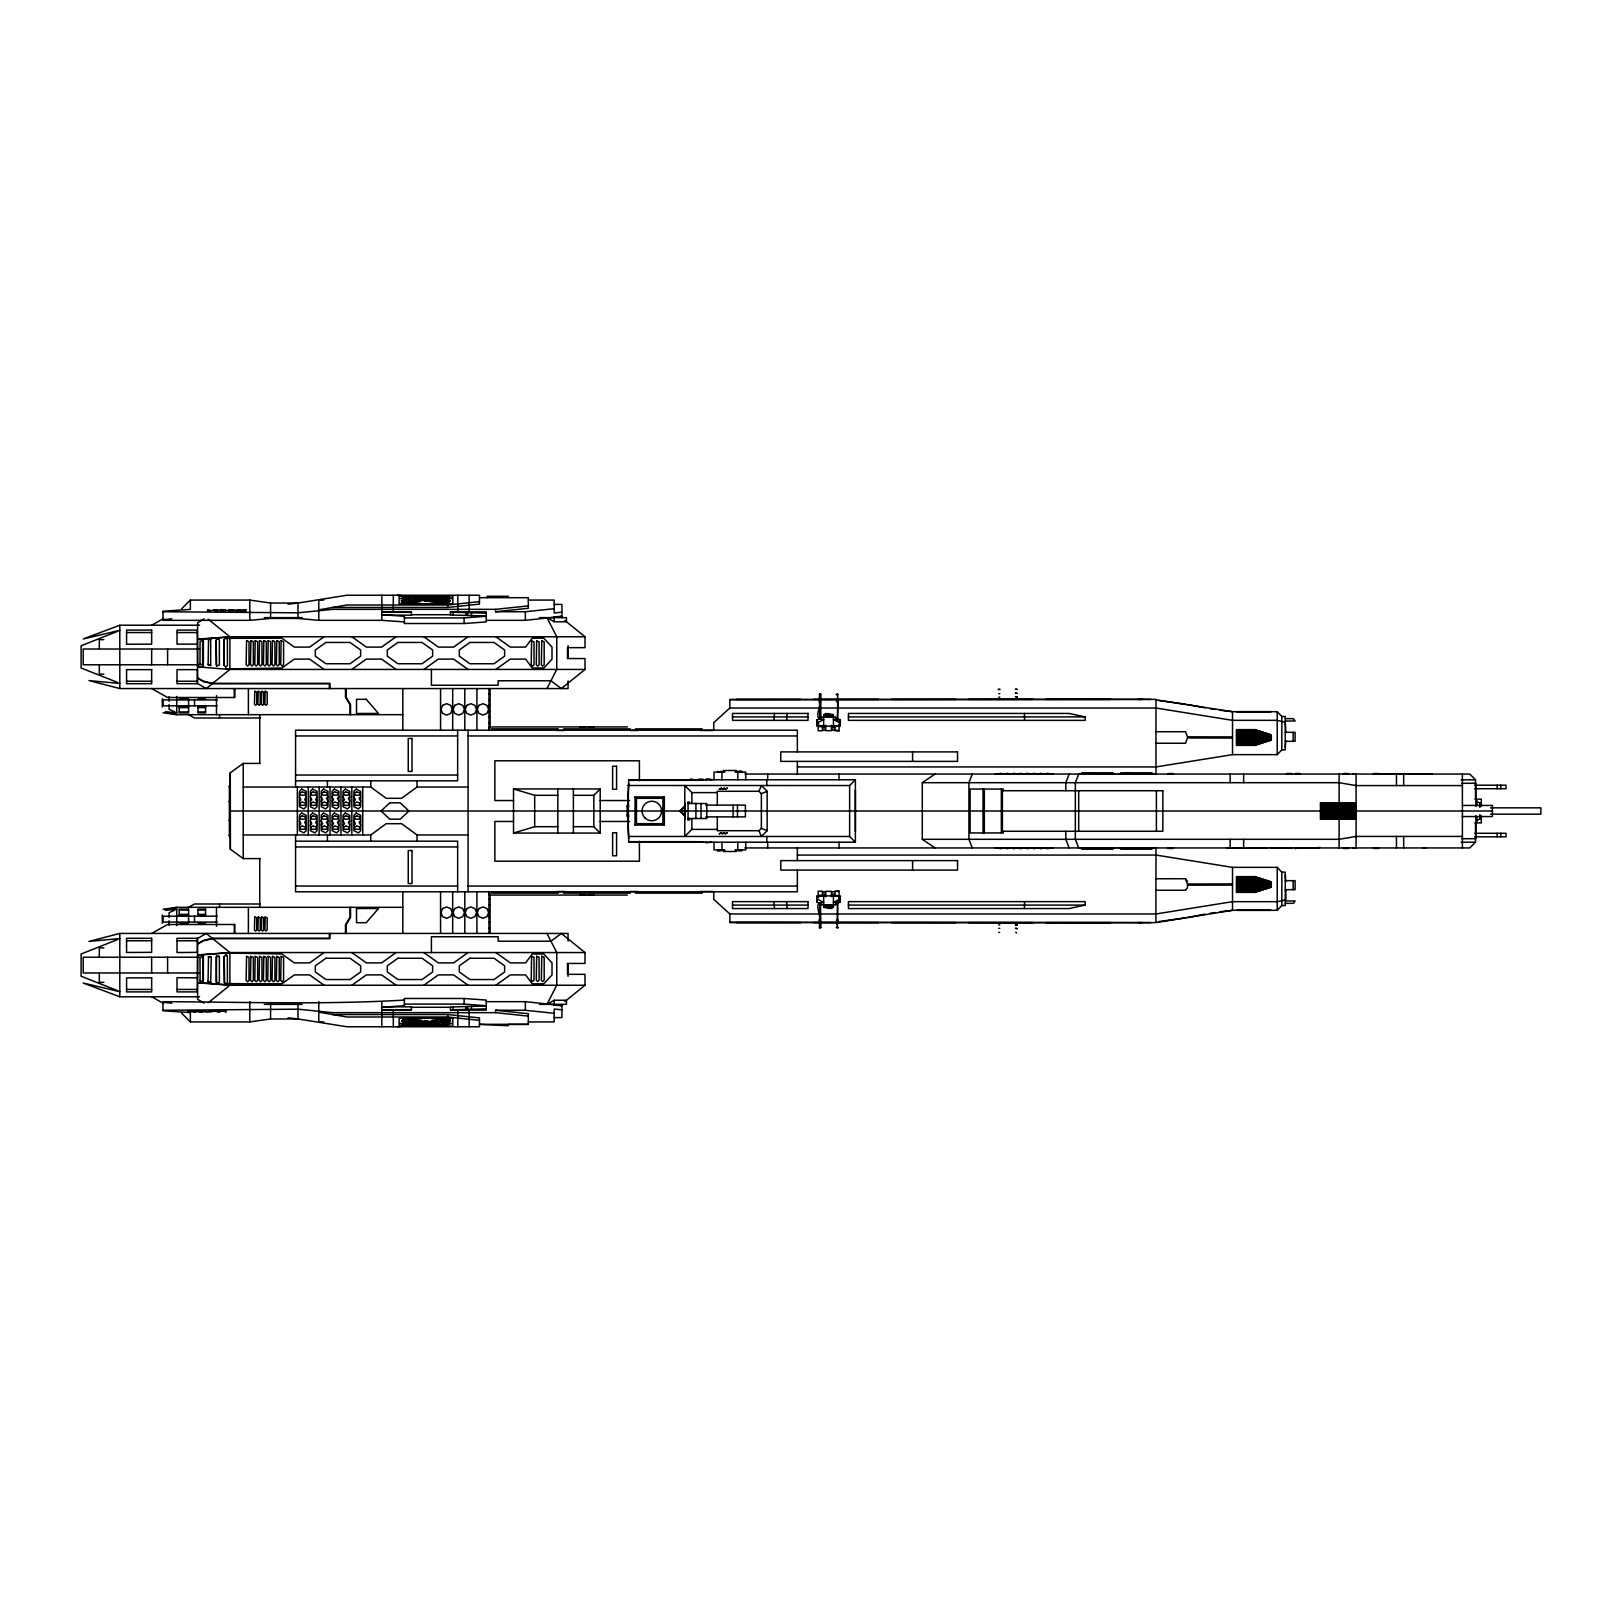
<?xml version="1.0" encoding="UTF-8"?>
<svg xmlns="http://www.w3.org/2000/svg" width="1622" height="1622" viewBox="0 0 1622 1622"><rect width="100%" height="100%" fill="white"/><g stroke="black" fill="none" stroke-linecap="round" stroke-linejoin="round"><path stroke-width="1.5" d="M635.054 796.929L636.432 798.328L636.432 823.672L635.054 825.071L635.054 796.929L664.331 796.929L664.331 825.071L635.054 825.071M664.331 796.929L662.932 798.328L662.891 811L662.932 823.672L664.331 825.071M822.435 896.175L822.435 891.208L818.177 891.208L818.157 897.128L822.435 895.243M834.803 725.825L834.803 730.792L839.061 730.792L839.081 724.872M404.385 621.915L381.839 620.334L381.839 595.233M393.294 611.879L393.315 595.233M1024.374 908.563L1024.597 901.629M774.464 713.437L773.978 720.371M787.096 713.437L786.609 720.371M1155.898 699.954L1232.517 711.693L1277.224 711.693L1281.826 716.478L1281.826 749.851L1277.224 754.635L1232.517 754.635L1155.979 766.942L797.355 766.942M1185.54 704.151L1158.351 700.359M1187.507 704.455L1204.923 707.841M828.072 905.786L829.024 906.84M1087.004 774.059L1087.693 772.802M1126.033 774.059L1126.722 772.802M1107.623 847.941L1106.934 849.198M1146.653 847.941L1145.963 849.198M1080.982 774.059L1081.671 772.802L1112.956 772.802L1113.645 774.059M1120.011 774.059L1120.701 772.802L1151.985 772.802L1152.674 774.059M1113.645 847.941L1112.956 849.198L1081.671 849.198L1080.982 847.941M1152.674 847.941L1151.985 849.198L1120.701 849.198L1120.011 847.941M208.528 639.676L208.143 664.29L210.759 665.588M216.598 665.973L216.111 640.203L217.672 638.541L219.375 639.96L219.375 665.081L216.496 665.973M225.742 667.047L224.181 665.405L224.181 639.595L225.742 637.933M208.528 956.574L208.042 981.209L210.759 982.486M216.496 956.027L219.375 956.919L219.375 982.04L217.591 983.459L216.111 981.797L216.598 956.027M225.742 984.067L224.181 982.405L224.181 956.595L225.742 954.952M972.288 774.059L968.922 782.696L968.922 839.304L972.288 847.941M1069.182 774.059L1065.816 782.696L1065.816 790.725M1078.731 774.059L1075.345 782.696L1075.345 839.304L1078.731 847.941M717.309 805.12L717.309 791.293L758.995 791.293L761.367 785.535L767.145 791.293L767.145 830.707L761.367 836.465L758.995 830.707L717.309 830.707L717.309 816.88M546.979 688.559L556.751 669.44L556.751 636.757L546.979 617.637L554.177 621.753L566.463 621.753L566.463 617.637L539.396 617.637M202.608 665.02L202.608 640.122M210.678 665.588L210.678 639.514M202.608 981.878L203.237 958.034L201.452 956.595L199.993 958.257L200.074 980.6L202.689 981.878M210.678 982.486L211.306 957.487L208.427 956.574M838.777 726.109L840.338 720.107L835.512 717.248L821.584 717.248L816.758 720.107L816.758 726.109L840.338 726.109L840.338 720.107M816.758 901.893L816.758 895.891L840.338 895.891L840.338 901.893L835.512 904.752L821.584 904.752L816.758 901.893L818.319 895.891M679.314 779.776L703.806 779.776M703.38 842.223L679.314 842.223M995.3 774.059L1052.942 774.059M1052.942 847.941L995.3 847.941M824.625 714.613L825.517 713.457L832.471 714.613M832.471 907.387L831.579 908.543L824.625 907.387M1185.439 890.275L1187.507 887.761L1187.405 885.186L1232.517 885.085M1079.198 774.059L1115.429 774.059M1118.227 774.059L1154.438 774.059M1115.429 847.941L1079.198 847.941M1154.438 847.941L1118.227 847.941M680.956 810.513L685.396 805.769M681.017 809.925L685.396 805.303M713.741 891.796L713.741 899.358L729.88 913.977L729.88 922.614L1155.979 922.614L1232.517 910.307L1277.224 910.307L1281.826 905.522L1281.826 872.149L1277.224 867.364L1232.517 867.364L1155.979 855.058L797.355 855.058M299.401 801.288L300.861 799.808L299.401 796.767M306.193 796.767L304.713 799.808L306.193 801.288M310.309 801.288L311.769 799.808L310.309 796.767M317.081 796.767L315.621 799.808L317.081 801.288M321.197 801.288L322.656 799.808L321.197 796.767M299.401 825.233L300.861 823.773L299.401 820.712M327.989 796.767L326.529 798.227L327.989 801.288M306.193 820.712L304.713 822.192L306.193 825.233M332.104 801.288L333.564 799.808L332.104 796.767M310.309 825.233L311.769 823.773L310.309 820.712M338.876 796.767L337.417 798.227L338.876 801.288M317.081 820.712L315.621 822.192L317.081 825.233M342.992 801.288L344.472 799.808L342.992 796.767M321.197 825.233L322.656 823.773L321.197 820.712M349.784 796.767L348.325 798.227L349.784 801.288M327.989 820.712L326.529 822.192L327.989 825.233M353.9 801.288L355.36 799.808L353.9 796.767M332.104 825.233L333.564 823.773L332.104 820.712M360.692 796.767L359.212 798.227L360.692 801.288M338.876 820.712L337.417 822.192L338.876 825.233M342.992 825.233L344.472 823.773L342.992 820.712M349.784 820.712L348.325 822.192L349.784 825.233M353.9 825.233L355.36 823.773L353.9 820.712M360.692 820.712L359.212 822.192L360.692 825.233M600.201 833.059L593.834 826.693L593.834 795.307L600.201 788.941L600.201 833.059L513.525 833.059L513.525 788.941L600.201 788.941M717.309 829.389L691.864 829.389L684.788 836.465L684.788 785.535L691.864 792.611L717.309 792.611M758.995 830.707L761.367 828.315L761.367 793.685L758.995 791.293M855.382 842.223L849.624 836.465L849.624 785.535L855.382 779.776L855.382 842.223L628.768 842.223L627.957 825.294M1475.513 822.881L1475.513 842.183L1469.755 847.941L744.883 847.941M181.725 608.676L190.362 600.079L249.808 600.079L270.59 603.039L298.002 603.039L346.905 595.233L479.463 595.233L479.463 604.114L447.631 607.459L332.652 607.459M1285.273 722.317L1277.224 720.33L1232.517 720.33L1155.979 708.023L729.88 708.023L713.741 722.642L713.741 730.204M818.319 726.109L818.319 722.378L823.672 719.519M833.424 902.481L838.777 899.622L838.777 895.891M441.204 597.727L446.03 597.829L443.009 597.768M410.751 1024.273L405.905 1024.171L408.947 1024.232M564.841 620.456L584.995 636.757L584.995 647.665L567.518 647.665L567.518 658.552L584.995 658.552L584.995 669.44L561.374 688.559L550.953 680.774L498.157 680.774L498.157 685.234L431.411 685.234L431.411 669.44M208.245 1002.761L229.898 985.243L584.995 985.243L584.995 974.335L567.518 974.335L567.518 963.448L584.995 963.448L584.995 952.56L561.374 933.441L550.953 941.226L498.157 941.226L498.157 936.766L431.411 936.766L431.411 952.56M564.841 1001.544L584.995 985.243M450.267 601.073L450.227 601.093A10.624 1.115 0 0 0 443.698 600.85L450.267 601.012M401.668 1020.927L401.769 1020.887A10.624 1.115 0 0 0 408.257 1021.15L401.769 1021.049M468.069 787.035L417.036 787.035L401.607 798.308L386.178 798.308L370.769 787.035L243.239 787.035M243.239 834.965L370.769 834.965L386.178 823.692L401.607 823.692L417.036 834.965L468.069 834.965M260.169 858.585L243.239 858.585L230.263 849.158L230.263 772.842L243.239 763.415L260.169 763.415M324.096 636.757L309.62 647.097L294.332 647.097L281.883 638.196L227.992 638.338L228.073 637.182L197.539 639.453L201.473 639.169M396.092 636.757L381.616 647.097L366.329 647.097L351.873 636.757M351.873 669.44L366.329 659.12L381.616 659.12L396.092 669.44M468.089 636.757L453.613 647.097L438.325 647.097L423.869 636.757M423.869 669.44L438.325 659.12L453.613 659.12L468.089 669.44M495.845 669.44L510.322 659.12L525.609 659.12L532.219 668L543.796 668L552.007 659.14L552.007 647.056L543.796 638.196L532.219 638.196L525.609 647.097L510.322 647.097L495.845 636.757M324.096 952.56L309.62 962.88L294.332 962.88L281.883 954L225.843 953.006L197.539 955.115L197.276 991.894L177.021 991.894L177.021 977.681L197.276 977.863M396.092 952.56L381.616 962.88L366.329 962.88L351.873 952.56M351.873 985.243L366.329 974.903L381.616 974.903L396.092 985.243M468.089 952.56L453.613 962.88L438.325 962.88L423.869 952.56M423.869 985.243L438.325 974.903L453.613 974.903L468.089 985.243M495.845 985.243L510.322 974.903L525.609 974.903L532.219 983.804L543.796 983.804L552.007 974.944L552.007 962.86L543.796 954L532.219 954L525.609 962.88L510.322 962.88L495.845 952.56M935.042 847.941L922.289 839.304L922.289 782.696L935.042 774.059M204.108 618.894L197.62 622.666L197.62 683.531L206.258 688.559L229.898 669.44L584.995 669.44M836.263 725.825L837.682 725.825M837.682 896.175L836.263 896.175M197.62 944.126L203.257 940.902L212.725 938.651L329.955 938.651L329.955 933.441M539.396 1004.363L566.463 1004.363L566.463 1000.247L554.177 1000.247L546.979 1004.363L556.751 985.243L556.751 952.56L546.979 933.441M197.62 943.7L203.48 940.375L212.259 938.286L329.327 938.286L329.327 933.441M151.657 625.22L163.599 618.529M188.578 907.327L194.518 904.001L260.351 904.001M151.657 933.441L167.593 924.499L234.866 924.499L234.866 933.441M434.189 599.795L431.716 599.633L434.23 599.714M417.706 1022.245L420.24 1022.407L417.746 1022.326M424.315 1021.982C422.47 1022.347 429.871 1022.286 422.166 1021.657M430.317 600.708L412.961 600.525L418.375 600.505A11.618 1.216 0 0 1 418.375 601.904L402.114 603.1M421.558 1021.394L438.974 1021.475L433.561 1021.495A11.618 1.216 0 0 1 433.561 1020.096L449.821 1018.9M449.517 597.484C424.66 597.443 461.216 599.005 443.414 598.498L449.335 598.822L446.273 599.005M402.418 1024.516C424.802 1024.313 395.302 1023.462 405.723 1022.975M442.279 598.477L445.117 598.315M409.596 1023.563L406.818 1023.685M208.427 639.676L210.759 639.514M216.496 639.068L217.591 638.541M445.036 601.519L446.658 601.519M446.638 601.559L445.117 601.559M417.097 1020.968A12.611 1.318 0 0 0 413.042 1019.853L403.432 1019.326L408.562 1019.812A10.097 1.054 0 0 1 413.387 1020.887L402.905 1019.772L409.19 1020.441L409.879 1021.799L422.693 1022.509L420.26 1022.833L421.821 1023.198M117.534 631.363L81.1 645.779L81.1 668L117.534 682.416M174.811 910.104L169.094 912.699L169.094 917.464M117.534 939.584L81.1 954L81.1 976.221L117.534 990.636M820.691 698.616L819.029 698.372L819.678 699.386M819.029 701.88C824.077 698.96 812.865 718.059 820.691 719.256M836.283 694.378L837.641 694.378L837.641 719.012M836.425 701.637L838.067 701.88L837.317 719.154M819.455 694.378L819.799 718.85M821.239 719.012L819.455 719.012M999.801 693.648L998.706 693.648M1015.757 689.269L1017.197 689.411L1015.534 689.168M999.801 697.156L998.706 697.156M819.029 920.12C824.179 923.83 812.419 901.812 821.239 902.988M819.455 927.622L819.799 902.846M837.52 903.231L837.52 920.363M819.576 923.384L821.239 923.628L819.678 922.614M837.52 923.871L836.425 923.871M837.317 927.784L837.641 902.988M998.706 924.844L999.801 924.844M998.706 928.352L999.801 928.352M998.706 932.346L999.598 932.427M1015.757 932.427L1016.649 932.832M761.367 793.685L767.145 791.293M1476.932 820.245L1480.055 818.988L1480.055 814.994M199.567 625.22L119.805 625.22L83.209 638.967L119.805 630.329M445.016 1022.144C436.663 1021.799 452.477 1022.306 443.86 1021.88M430.134 598.721L433.419 598.498A10.442 1.095 0 0 0 440.637 597.443M421.781 1023.279L418.537 1023.502A10.442 1.095 0 0 0 411.299 1024.557A28.081 2.96 0 0 0 440.454 1024.496L430.986 1022.509M421.72 598.984L422.936 598.944L421.801 599.065M430.215 1023.016L429.06 1023.097L430.215 1022.955M442.157 1022.225L439.866 1021.921L442.38 1022.184M430.986 1022.489L442.968 1021.596L449.679 1019.731L440.049 1020.562L449.923 1019.285L436.014 1020.988A9.813 1.034 0 0 1 437.737 1020.035L450.227 1018.859M202.689 665.02L199.993 663.743L200.074 641.4L202.689 640.122M225.661 667.047L227.445 665.628L227.364 639.372L225.661 637.933M225.661 984.067L227.445 982.628L227.364 956.372L225.661 954.952M407.548 601.113L401.769 601.417L407.588 600.606M444.347 1020.907L445.401 1020.806M513.525 833.059L534.692 826.693L557.826 826.693M568.065 941.024L568.065 933.441L119.805 933.441L88.967 941.429L119.805 938.55M434.088 598.254L429.871 598.052L434.128 598.234M417.807 1023.746C425.897 1023.766 415.475 1024.192 419.186 1023.867M438.609 601.093L449.03 602.269L443.374 602.188A10.097 1.054 0 0 1 438.569 601.113M834.803 726.757L839.081 725.804M449.537 600.545L444.692 600.545L449.537 600.505M402.398 1021.454L407.244 1021.454L402.499 1021.515M415.05 1025.185L417.442 1025.003L410.771 1025.104M404.263 601.519L405.784 601.539M446.172 1020.461L450.166 1020.583L444.347 1021.759L448.017 1020.725M447.591 1020.502C436.054 1020.664 459.391 1020.177 444.347 1021.394M1085.179 905.096L1068.999 908.563L848.428 908.563L848.428 901.629L1085.179 901.629L1085.179 905.096L848.428 905.096M401.891 603.12L414.198 601.965A9.813 1.034 0 0 0 415.921 601.012L402.013 602.715L411.887 601.438L402.276 602.269L409.454 600.302L420.95 599.511M442.319 1021.718L443.11 1021.678M441.184 596.997L434.493 596.997L436.886 596.673M410.731 1025.003L414.989 1025.205M405.318 1020.441L406.899 1020.461M318.784 609.852L346.905 605.006L447.631 605.006L479.463 601.661M424.112 600.282L425.876 600.282L424.558 600.444M427.823 1021.718L426.059 1021.718M1158.351 921.641L1185.54 917.849M1204.923 914.159L1187.507 917.545M1209.911 913.348L1214.919 912.557M1219.926 911.746L1232.517 910.307L1232.517 867.364M444.529 600.302L446.618 599.917L443.353 600.12L448.99 600.322L445.401 600.322M407.406 1021.698L405.318 1022.083L406.554 1021.678M409.555 600.302L406.879 599.856L409.656 600.241M181.725 1013.324L190.362 1021.921L249.808 1021.921L270.59 1018.961L298.002 1018.961L346.905 1026.767L479.463 1026.767L479.463 1017.886L447.631 1014.541L332.652 1014.541M381.839 1007.282L404.385 1005.701L404.385 998.483L464.095 998.483L486.276 1000.085L486.276 1010.121L450.45 1010.121L450.45 1006.998L486.276 1006.005M450.45 1009.837L486.276 1008.843M428.086 600.039L425.613 599.735L429.769 600.343M162.991 619.807L171.77 618.773M288.027 604.175L298.002 603.039L298.002 618.448L318.784 620.334L381.839 620.334M425.856 1021.231L427.194 1021.211L424.173 1021.414L428.026 1021.373L426.809 1021.252M486.276 620.334L525.366 620.334L561.922 616.421L554.177 617.252M162.991 611.737L298.002 612.812L332.652 609.345L495.602 609.345L528.326 605.898M495.602 609.345L495.602 611.737L528.326 608.291L528.326 597.687L479.463 597.687M495.602 611.737L525.366 611.737L554.177 608.696M561.922 612.163L554.177 612.974L554.177 600.079L528.326 600.079M397.349 1026.767L406.716 1025.834M402.925 600.748L401.1 600.971L406.453 600.545L403.858 600.627M190.362 600.079L190.362 609.406L162.991 611.23L162.991 620.334L249.808 620.334L270.59 618.448L298.002 618.448M190.362 1021.921L190.362 1012.594L162.991 1010.77L162.991 1001.666C243.584 1002.051 323.893 1004.788 404.385 1000.085M406.169 597.889L409.474 597.606M446.537 597.889L448.564 597.707M403.391 1024.293L405.399 1024.111A29.541 3.102 0 0 0 446.354 1024.131L451.484 1023.523L442.522 1023.421L445.117 1023.685M445.766 1024.111L441.569 1024.232M409.291 1021.698L406.818 1022.124M447.388 1021.921L444.347 1021.617M197.62 639.169L229.898 636.757L584.995 636.757M404.385 617.901L464.095 617.901L486.276 616.299M381.839 614.718L404.385 616.299L404.385 623.517L464.095 623.517L486.276 621.915L486.276 611.879L450.45 611.879L450.45 615.002L486.276 615.995M403.533 598.782L410.873 597.849L400.512 598.538L409.433 598.579L406.838 598.315M408.521 1023.502L403.756 1023.36L408.764 1023.847M442.847 1024.192L448.929 1024.435L445.361 1024.881A32.258 3.386 0 0 1 406.149 1024.942M448.057 1021.069L450.835 1021.029L446.009 1021.394M406.716 597.91L408.987 597.768M407.345 600.464L402.438 600.363L407.588 600.383M403.371 600.728L405.399 600.627M403.939 601.012C414.218 600.525 400.675 599.43 405.318 600.079M447.084 1021.353L450.125 1021.475M445.239 1024.09L441.062 1024.151L448.402 1023.218M222.295 610.237L219.903 610.744L225.316 610.724L219.903 609.69L225.336 609.69L222.984 610.46M554.177 616.826L561.922 616.421M442.34 600.181L444.61 599.775L429.242 599.491L431.716 599.126L430.175 598.822M436.034 1025.307L441.427 1025.063L434.534 1024.942L436.642 1025.205M447.266 598.782L452.112 598.437L448.686 597.849M404.689 1023.218L399.864 1023.523L403.331 1024.192M405.987 1021.759C401.1 1022.144 411.664 1021.475 407.244 1022.083L411.278 1021.84L409.859 1021.698M446.192 1020.806L444.387 1020.988M486.276 1001.666L525.366 1001.666L561.922 1005.579L554.177 1004.748M405.216 1021.718C398.83 1021.819 411.947 1021.191 406.23 1021.759M418.658 596.876L424.579 596.693M431.452 1025.145L428.492 1025.246L433.439 1025.408L427.356 1025.145L433.277 1025.124M405.946 600.87L407.568 601.012M427.356 1025.307L431.939 1025.368M405.115 601.296C396.944 602.086 413.002 601.438 405.784 601.519M1155.898 878.759L1185.54 878.739L1187.405 884.031L1232.517 883.929M423.058 596.632L424.335 596.632M323.792 600.079L318.784 600.079L318.784 620.334M554.177 604.398L561.922 604.398L561.922 617.637M225.965 610.399L228.378 610.399M238.961 610.318L235.717 610.318L238.961 610.561M244.557 610.318L241.333 610.318L244.557 610.561M381.839 611.879L411.42 611.879L411.42 615.164L381.839 615.164M381.839 612.325L411.42 612.325M450.45 612.163L486.276 613.157M411.42 614.718L450.45 614.718M264.305 617.637L302.158 617.637M126.577 632.56L151.657 632.56M177.021 632.56L197.276 632.56M103.869 639.656L99.307 639.656L99.307 648.273M224.181 639.595L224.282 665.405M216.111 640.203L216.213 664.838M197.276 644.137L177.021 644.137L177.021 630.106L197.276 630.106L197.539 666.885L229.898 669.44L229.898 636.757L208.245 619.239M199.567 649.023L83.209 649.023L83.209 664.777L199.567 664.777M199.993 663.743L200.459 664.858M208.042 664.29L208.528 665.425M197.539 666.885L203.379 667.047L203.379 639.169M225.762 668.994L281.883 668L294.332 659.12L309.62 659.12L324.096 669.44M103.869 674.144L99.307 674.144L99.307 665.527M126.577 681.24L151.657 681.24M177.021 681.24L197.276 681.24M119.805 683.45L88.967 680.571L119.805 688.559L568.065 688.559L568.065 680.976M999.801 689.168L998.159 689.411L999.801 689.654M489.013 693.75L490.067 693.75L490.067 688.559M819.576 694.135L820.691 694.135M489.013 694.317L490.067 694.317L490.067 699.508L489.013 699.508M819.576 694.621L820.468 694.216M836.425 694.621L838.067 694.378L836.628 694.54M217.186 699.934L163.092 699.934L163.092 705.813L217.186 705.813M729.88 699.792L1150.971 699.386M489.013 700.096L490.067 700.096L490.067 705.266L489.013 705.266M489.013 705.854L490.067 705.854L490.067 711.024L489.013 711.024M179.231 707.618L188.578 707.618M198.026 707.618L205.568 707.618M489.013 711.612L490.067 711.612L490.067 716.782L489.013 716.782M179.231 711.936L188.578 711.936M198.026 711.936L205.568 711.936M402.824 714.673L176.717 714.673L163.092 712.768L176.717 712.768L165.241 711.693L176.717 714.673L176.717 696.446M829.024 714.917L828.072 716.214L829.024 715.16M823.672 715.302L833.424 715.302M824.179 715.809L832.917 715.809M1281.826 716.478L1285.273 716.478L1285.273 749.851L1281.826 749.851M732.515 716.904L807.999 716.904M848.428 716.904L1085.179 716.904L1085.179 720.371L848.428 720.371L848.428 713.437L1068.999 713.437L1085.179 716.904M489.013 717.37L490.067 717.37L490.067 722.54L489.013 722.54M260.351 717.999L194.518 717.999L188.578 714.673M1285.273 718.668L1293.403 718.668L1295.106 721.02L1285.273 721.02M833.424 719.519L838.777 722.378M836.425 719.256L837.52 719.256M837.033 720.959L840.338 720.959M1285.273 722.135L1285.841 731.765M489.013 723.128L490.067 723.128L490.067 728.298L489.013 728.298M489.276 726.94L627.41 726.94M819.414 726.656L820.833 726.656M822.435 727.812L825.618 727.812M831.498 727.812L834.803 727.812M834.803 729.859L839.061 730.792M822.435 730.082L825.618 730.082M831.498 730.082L834.803 730.082M557.076 730.508L564.638 730.508M630.167 730.508L637.73 730.508M700.724 730.508L713.335 730.508M822.435 726.757L818.157 724.872L818.177 730.792L822.435 730.792L822.435 725.825M1155.979 731.725L1185.54 731.725L1187.405 736.814L1232.517 736.915M1285.273 732.333L1295.106 732.333L1295.106 741.335L1285.273 741.335M295.569 735.962L457.647 735.962M468.069 735.962L797.355 735.962M1232.436 738.071L1187.405 737.969L1185.54 743.261L1155.979 743.241M1285.273 747.397L1285.841 740.463M717.634 771.342L719.195 772.072M724.689 771.342L720.33 772.072M724.689 772.072L714.025 772.072L714.025 779.776M735.07 772.072L745.735 772.072L745.735 779.776M230.263 772.842L230.405 849.158M744.883 774.059L1469.755 774.059L1475.513 779.817L1475.513 799.119M295.569 775.052L457.647 775.052M855.382 779.776L628.768 779.776L627.957 796.706M1461.098 779.817L1475.513 779.817M628.768 780.324L698.636 780.324M295.569 780.811L457.647 780.811L457.647 730.204M922.289 782.696L1339.123 782.696L1356.093 785.575L1462.395 785.575M1461.767 783.284L1475.878 783.284L1475.878 806.377M628.768 783.507L627.957 805.181M229.675 785.23L229.675 836.77M1474.824 785.19L1506.047 785.19L1506.047 788.718L1474.824 788.718M627.957 785.494L849.624 785.535M229.006 786.386L230.263 786.264M855.382 790.421L855.382 831.579M513.525 788.941L534.692 795.307L557.826 795.307M573.377 795.307L593.834 795.307M636.432 798.328L662.932 798.328M1474.966 799.119L1481.312 799.119L1481.312 806.256M513.525 800.538L494.852 800.538L494.852 760.799L639.413 760.799L639.413 780.669M600.201 800.538L629.62 800.538M229.006 801.532L230.263 801.633M1356.093 802.748L1320.409 802.748L1320.409 819.252L1356.093 819.252M1355.262 803.681L1321.342 803.681L1321.342 818.319L1355.262 818.319M628.768 805.181L627.167 805.181L627.167 816.819L628.768 816.819M705.732 805.12L745.41 805.12L745.41 816.88L705.732 816.88M1462.395 805.445L1492.422 805.445L1492.422 816.555L1462.395 816.555M627.167 806.763L628.768 806.763M1490.618 807.837L1540.9 807.837L1540.9 814.163L1490.618 814.163M229.594 811L855.97 811M856.7 811L1462.395 811M1463.064 811L1492.422 811M627.167 815.237L628.768 815.237M229.006 820.468L230.263 820.367M513.525 821.462L494.852 821.462L494.852 861.201L639.413 861.201L639.413 841.331M600.201 821.462L629.62 821.462M1474.966 822.881L1481.312 822.881L1481.312 815.744M636.432 823.672L662.932 823.672M573.377 826.693L593.834 826.693M1474.824 833.282L1506.047 833.282L1506.047 836.81L1474.824 836.81M229.006 835.614L230.263 835.735M628.768 836.465L849.624 836.465M1462.395 836.425L1356.093 836.425L1339.123 839.304L922.289 839.304M628.768 838.493L627.957 816.819M1461.767 838.716L1475.878 838.716L1475.878 815.623M295.569 841.189L457.647 841.189L457.647 891.796M628.768 841.676L698.636 841.676M1461.098 842.183L1475.513 842.183M295.569 846.948L457.647 846.948M1227.023 848.002L1230.834 848.002M1231.26 848.002L1236.349 848.002M1237.099 848.002L1241.803 848.002M1242.168 848.002L1256.28 848.002M1256.766 848.002L1261.47 848.002M1262.342 848.002L1267.329 848.002M1270.31 848.002L1275.095 848.002M1276.108 848.002L1281.461 848.002M1282.009 848.002L1292.105 847.941M1286.793 848.002L1291.882 848.002M1299.79 848.002L1294.761 848.488L1300.459 847.941M1300.094 848.002L1314.185 848.002M1314.692 848.002L1320.146 847.475M1422.717 847.961L1425.92 847.961M724.689 849.928L714.025 849.928L714.025 842.223M735.07 849.928L745.735 849.928L745.735 842.223M717.634 850.658L719.195 849.928M724.689 850.658L720.33 849.928M1281.826 872.149L1285.273 872.149L1285.273 905.522L1281.826 905.522M1285.273 874.603L1285.841 881.537M1285.273 880.665L1295.106 880.665L1295.106 889.667L1285.273 889.667M1187.507 881.435L1185.439 878.739M295.569 886.038L457.647 886.038M468.069 886.038L797.355 886.038M1155.898 890.275L1185.54 890.275M557.076 891.492L564.638 891.492M630.167 891.492L637.73 891.492M700.724 891.492L713.335 891.492M839.081 897.128L839.061 891.208L834.803 891.208L834.803 896.175M822.435 891.918L825.618 891.918M831.498 891.918L839.061 891.208M489.013 893.702L490.067 893.702L490.067 898.872L489.013 898.872M822.435 894.188L825.618 894.188M831.498 894.188L834.803 894.188M489.276 895.06L627.41 895.06M819.414 895.344L820.833 895.344M489.013 899.46L490.067 899.46L490.067 904.63L489.013 904.63M1285.273 900.98L1295.106 900.98L1293.403 903.332L1285.273 903.332M837.033 901.041L840.338 901.041M818.319 899.622L823.672 902.481M836.425 902.744L837.52 902.744M489.013 905.218L490.067 905.218L490.067 910.388L489.013 910.388M732.515 905.096L807.999 905.096M824.179 906.191L832.917 906.191M823.672 906.698L833.424 906.698M402.824 907.327L176.717 907.327L163.092 909.232L176.717 909.232L165.241 910.307L176.717 907.327L176.717 925.554M179.231 910.064L188.578 910.064M198.026 910.064L205.568 910.064M489.013 910.976L490.067 910.976L490.067 916.146L489.013 916.146M729.88 913.977L1155.979 913.977L1232.517 901.67L1277.224 901.67L1285.841 899.865L1285.841 890.235M179.231 914.382L188.578 914.382M198.026 914.382L205.568 914.382M217.186 916.187L163.092 916.187L163.092 922.066L217.186 922.066M489.013 916.734L490.067 916.734L490.067 921.904L489.013 921.904M729.88 922.208L1150.971 922.614M489.013 922.492L490.067 922.492L490.067 927.683L489.013 927.683M819.576 927.378L820.691 927.378M819.576 927.865L820.691 927.865M489.013 928.25L490.067 928.25L490.067 933.441M126.577 940.76L151.657 940.76M177.021 940.76L197.276 940.76M103.869 947.856L99.307 947.856L99.307 956.473M584.995 952.56L229.898 952.56L197.62 954.952L203.379 954.952L203.379 982.831M227.364 956.372L226.816 955.317M224.181 956.595L224.647 983.52M219.375 956.919L218.747 955.865M199.567 957.223L83.209 957.223L83.209 972.977L199.567 972.977M216.111 957.162L216.598 982.932M211.306 957.487L210.678 956.412M203.155 958.034L202.608 956.98M199.993 980.6L200.459 981.736M208.042 981.209L208.528 982.324M103.869 982.344L99.307 982.344L99.307 973.727M197.62 982.547L228.073 984.818L227.992 983.662L281.883 983.804L294.332 974.903L309.62 974.903L324.096 985.243M201.473 982.831L197.62 982.831L229.898 985.243L229.898 952.56L206.258 933.441L197.62 938.469L197.62 999.334L204.108 1003.106M126.577 989.44L151.657 989.44M177.021 989.44L197.276 989.44M119.805 991.671L83.209 983.033L119.805 996.78L199.567 996.78M264.305 1004.363L302.158 1004.363M404.385 1004.099L464.095 1004.099L486.276 1005.701M381.839 1006.836L411.42 1006.836L411.42 1010.121L381.839 1010.121L381.839 1001.666M411.42 1007.282L450.45 1007.282M381.839 1009.675L411.42 1009.675M162.991 1010.263L298.002 1009.188L332.652 1012.655L495.602 1012.655L528.326 1016.102M495.602 1012.655L495.602 1010.263L525.366 1010.263L554.177 1013.304M189.004 1011.439L192.227 1011.439L189.004 1011.682M194.599 1011.439L197.823 1011.439L194.599 1011.682M479.463 1020.339L447.631 1016.994L346.905 1016.994L318.784 1012.148M554.177 1017.602L561.922 1017.602L561.922 1004.363M421.781 1021.434L423.869 1021.718M323.792 1021.921L318.784 1021.921L318.784 1001.666M528.326 1021.921L554.177 1021.921L554.177 1009.026L561.922 1009.837M479.463 1024.313L528.326 1024.313L528.326 1013.709L495.602 1010.263M480.396 1024.435L508.254 1025.733L508.254 1024.435L528.326 1024.435M427.62 1025.368L428.877 1025.428M415.84 1021.353L413.732 1021.495L422.186 1021.759M442.482 600.181C440.799 599.795 442.542 600.322 444.083 601.742M416.165 1021.353L420.078 1021.495A12.165 1.277 0 0 0 420.078 1020.096L403.452 1018.717L413.833 1019.772A12.145 1.277 0 0 1 417.888 1020.988L417.26 1021.008M430.276 600.201L431.939 600.241L429.749 600.241M419.997 1021.759L421.659 1021.799M446.962 601.235L443.333 600.91A10.665 1.115 0 0 1 448.098 601.073L449.598 601.356L447.449 601.255M404.973 1020.765L408.622 1021.09A10.665 1.115 0 0 1 403.858 1020.927L402.398 1020.603L404.527 1020.643M417.847 1023.786L419.814 1023.806M554.177 1005.174L561.922 1005.579M436.784 596.653L441.225 596.896M447.408 602.492L448.503 602.674L438.893 602.147A12.611 1.318 0 0 1 434.838 601.032M447.672 1020.461L446.172 1020.481M406.129 1024.962L402.54 1024.617M442.259 598.518L446.314 598.944M397.349 595.233L406.716 596.166M428.066 600.464L438.204 600.505L431.939 600.343A12.165 1.277 0 0 0 431.857 601.904L448.503 603.242L438.122 602.228A12.145 1.277 0 0 1 434.067 601.012L434.838 601.012M409.677 1023.482L405.682 1023.077M288.027 1017.825L298.002 1018.961L298.002 1003.552M162.991 1002.193L171.77 1003.227M1209.911 708.652L1214.919 709.443M1219.926 710.254L1232.517 711.693L1232.517 754.635M834.803 895.243L839.081 896.196M420.95 599.491L411.481 597.504A28.081 2.96 0 0 1 440.596 597.443M411.076 597.058L417.401 597.058L412.089 597.281M1476.932 801.755L1480.055 803.012L1480.055 807.006M761.367 828.315L767.145 830.707M819.799 694.54L820.813 694.378L820.813 719.012M820.468 902.846L820.813 927.622M838.067 920.12L836.425 920.363M174.811 711.896L169.094 709.301L169.094 704.536M449.517 597.443L445.827 597.038A32.258 3.386 0 0 0 406.595 597.119L403.067 597.484L405.561 597.869A29.541 3.102 0 0 1 446.415 597.808M151.657 688.559L167.593 697.501L234.866 697.501L234.866 688.559M151.657 996.78L163.599 1003.471M197.62 678.3L203.48 681.625L212.259 683.714L329.327 683.714L329.327 688.559M197.62 677.874L203.257 681.098L212.725 683.349L329.955 683.349L329.955 688.559M681.017 812.075L685.396 816.697M680.956 811.487L685.396 816.231M1145.963 772.802L1146.653 774.059M1106.934 772.802L1107.623 774.059M1126.722 849.198L1126.033 847.941M1087.693 849.198L1087.004 847.941M203.46 1011.256L199.972 1011.722L204.838 1011.256L198.573 1011.682L204.838 1011.499M816.758 720.107L818.319 722.378M838.777 899.622L840.338 901.893M1069.182 847.941L1065.816 839.304L1065.816 831.275M1155.898 922.046L1155.979 847.961M787.096 908.563L786.609 901.629M774.464 908.563L773.978 901.629M1024.374 713.437L1024.597 720.371M393.294 1010.121L393.315 1026.767M381.839 1010.121L381.839 1026.767M1500.755 785.19L1500.755 788.718M1500.755 833.282L1500.755 836.81M1497.126 785.19L1497.126 788.718M1497.126 833.282L1497.126 836.81M1479.771 803.012L1479.771 806.884M1479.771 815.116L1479.771 818.988M1476.932 800.538L1476.932 805.343M1476.932 816.657L1476.932 821.462M1462.395 774.059L1462.395 847.941M1432.125 774.059L1380.504 774.059M1403.679 774.059L1403.679 785.575M1403.679 836.425L1403.679 847.941M1396.461 774.059L1396.461 785.575M1396.461 836.425L1396.461 847.941M1378.903 774.059L1373.226 774.059M1378.903 847.941L1373.226 847.941M1378.173 773.512L1373.956 773.512M1378.173 848.488L1373.956 848.488M1356.093 774.059L1356.093 847.941M1355.708 774.059L1352.647 774.059M1355.85 802.748L1355.85 819.252M1355.708 847.941L1352.647 847.941M1355.019 803.681L1355.161 818.319M1353.924 803.681L1353.924 818.319M1352.687 803.681L1352.687 818.319M1351.471 803.681L1351.471 818.319M1350.234 803.681L1350.234 818.319M1348.997 803.681L1348.997 818.319M1348.815 774.059L1343.117 774.059M1348.815 847.941L1343.117 847.941M1348.064 773.512L1343.868 773.512M1348.064 848.488L1343.868 848.488M1347.76 803.681L1347.76 818.319M1346.524 803.681L1346.524 818.319M1345.287 803.681L1345.287 818.319M1344.07 803.681L1344.07 818.319M1342.834 803.681L1342.834 818.319M1341.597 803.681L1341.597 818.319M1340.36 803.681L1340.36 818.319M1339.123 774.059L1339.123 847.941M1337.704 803.681L1337.704 818.319M1336.305 803.681L1336.305 818.319M1334.886 803.681L1334.886 818.319M1333.466 803.681L1333.466 818.319M1332.047 803.681L1332.047 818.319M1330.648 803.681L1330.648 818.319M1329.229 803.681L1329.229 818.319M1327.81 803.681L1327.81 818.319M1326.411 803.681L1326.411 818.319M1324.992 803.681L1324.992 818.319M1323.572 803.681L1323.572 818.319M1322.153 803.681L1322.153 818.319M1300.459 774.059L1294.761 774.059M1299.709 773.512L1295.512 773.512M1293.16 732.333L1293.16 741.335M1293.16 880.665L1293.16 889.667M1292.105 774.059L1286.428 774.059M1291.376 773.512L1287.158 773.512M1277.224 711.693L1277.224 754.635M1277.224 867.364L1277.224 910.307M1271.242 711.693L1236.329 711.693M1271.242 910.307L1236.329 910.307M1269.296 711.693L1268.14 711.693M1269.357 734.239L1269.357 740.747M1269.357 881.253L1269.357 887.761M1269.296 910.307L1268.14 910.307M1268.222 733.854L1268.222 741.112M1268.222 880.888L1268.222 888.146M1266.985 711.693L1265.829 711.693M1267.066 733.489L1267.066 741.477M1267.066 880.523L1267.066 888.511M1266.985 910.307L1265.829 910.307M1265.91 733.124L1265.91 741.842M1265.91 880.158L1265.91 888.876M1264.754 732.759L1264.754 742.207M1264.754 879.793L1264.754 889.241M1264.673 711.693L1263.518 711.693M1264.673 910.307L1263.518 910.307M1263.599 732.394L1263.599 742.592M1263.599 879.408L1263.599 889.606M1262.382 711.693L1261.227 711.693M1262.443 732.009L1262.443 742.957M1262.443 879.043L1262.443 889.991M1262.382 910.307L1261.227 910.307M1261.308 731.644L1261.308 743.322M1261.308 878.678L1261.308 890.356M1260.071 711.693L1258.915 711.693M1260.152 731.279L1260.152 743.687M1260.152 878.313L1260.152 890.721M1260.071 910.307L1258.915 910.307M1258.996 730.914L1258.996 744.072M1258.996 877.928L1258.996 891.086M1257.76 711.693L1256.624 711.693M1257.841 730.549L1257.841 744.437M1257.841 877.563L1257.841 891.451M1257.76 910.307L1256.624 910.307M1256.685 730.305L1256.685 744.66M1256.685 877.34L1256.685 891.694M1255.469 711.693L1254.313 711.693M1255.55 730.305L1255.55 744.66M1255.55 877.34L1255.55 891.694M1255.469 910.307L1254.313 910.307M1254.394 730.305L1254.394 744.66M1254.394 877.34L1254.394 891.694M1253.238 730.305L1253.238 744.66M1253.238 877.34L1253.238 891.694M1253.157 711.693L1252.002 711.693M1253.157 910.307L1252.002 910.307M1252.083 730.305L1252.083 744.66M1252.083 877.34L1252.083 891.694M1250.846 711.693L1249.71 711.693M1250.927 730.305L1250.927 744.66M1250.927 877.34L1250.927 891.694M1250.846 910.307L1249.71 910.307M1249.792 730.305L1249.792 744.66M1249.792 877.34L1249.792 891.694M1248.555 711.693L1247.399 711.693M1248.636 730.305L1248.636 744.66M1248.636 877.34L1248.636 891.694M1248.555 910.307L1247.399 910.307M1247.48 730.305L1247.48 744.66M1247.48 877.34L1247.48 891.694M1246.243 711.693L1245.088 711.693M1246.325 730.305L1246.325 744.66M1246.325 877.34L1246.325 891.694M1246.243 910.307L1245.088 910.307M1245.169 730.305L1245.169 744.66M1245.169 877.34L1245.169 891.694M1243.952 711.693L1242.797 711.693M1244.013 730.305L1244.013 744.66M1244.013 877.34L1244.013 891.694M1243.952 910.307L1242.797 910.307M1243.648 774.059L1243.648 782.696M1243.648 839.304L1243.648 847.941M1242.878 730.305L1242.878 744.66M1242.878 877.34L1242.878 891.694M1241.641 711.693L1240.485 711.693M1241.722 730.305L1241.722 744.66M1241.722 877.34L1241.722 891.694M1241.641 910.307L1240.485 910.307M1240.566 730.305L1240.566 744.66M1240.566 877.34L1240.566 891.694M1239.411 730.305L1239.411 744.66M1239.411 877.34L1239.411 891.694M1239.33 711.693L1238.194 711.693M1239.33 910.307L1238.194 910.307M1238.255 730.305L1238.255 744.66M1238.255 877.34L1238.255 891.694M1230.145 774.059L1230.145 782.696M1230.145 839.304L1230.145 847.941M1173.578 774.059L1167.881 774.059M1173.578 847.941L1167.881 847.941M1172.828 773.512L1168.631 773.512M1172.828 848.488L1168.631 848.488M1156.405 790.725L1156.405 831.275M1155.979 774.039L1155.979 699.386L729.88 699.386L729.88 708.023M1143.794 772.802L1140.915 772.802M1142.395 699.386L1138.34 699.386M1142.395 922.614L1138.34 922.614M1131.751 772.802L1128.871 772.802M1110.948 699.386L1046.068 699.386M1110.948 922.614L1046.068 922.614M1104.785 772.802L1101.906 772.802M1092.741 772.802L1089.862 772.802M1078.691 790.725L1078.691 831.275M1048.42 773.37L1046.819 773.37M1048.42 848.63L1046.819 848.63M1041.709 773.37L1040.107 773.37M1041.709 848.63L1040.107 848.63M1034.998 773.37L1033.396 773.37M1034.998 848.63L1033.396 848.63M1033.478 699.386L968.598 699.386M1033.478 922.614L968.598 922.614M1028.287 773.37L1026.665 773.37M1028.287 848.63L1026.665 848.63M1021.556 773.37L1019.954 773.37M1021.556 848.63L1019.954 848.63M1014.845 773.37L1013.243 773.37M1014.845 848.63L1013.243 848.63M1008.134 773.37L1006.532 773.37M1008.134 848.63L1006.532 848.63M1003.349 790.725L1003.349 789.062L970.118 789.062L970.118 832.938L1003.349 832.938L1003.349 831.275M1001.423 773.37L999.821 773.37M1001.342 789.062L1001.342 832.938M1001.423 848.63L999.821 848.63M984.331 789.062L984.331 832.938M983.013 789.062L983.013 832.938M956.007 699.386L891.127 699.386M956.007 922.614L891.127 922.614M912.578 751.898L912.578 761.387M912.578 860.613L912.578 870.102M878.516 699.386L813.656 699.386M878.516 922.614L813.656 922.614M839.04 774.059L839.04 779.776M839.04 842.223L839.04 847.941M835.512 717.248L835.512 719.519M835.512 902.481L835.512 904.752M833.424 726.109L833.424 714.613L823.672 714.613L823.672 726.109M833.424 895.891L833.424 907.387L823.672 907.387L823.672 895.891M831.234 715.302L825.882 715.302M831.498 725.277L831.498 730.67L825.618 730.67L825.618 725.277M831.498 896.723L831.498 891.33L825.618 891.33L825.618 896.723M831.234 906.698L825.882 906.698M829.024 905.786L829.024 907.083M828.558 713.457L828.558 716.214M828.558 905.786L828.558 908.543M821.584 717.248L821.584 719.519M821.584 902.481L821.584 904.752M801.045 699.386L736.185 699.386M801.045 922.614L736.185 922.614M797.355 751.898L797.355 730.204L295.569 730.204L295.569 787.035M797.355 761.387L797.355 774.059M797.355 847.941L797.355 860.613M797.355 870.102L797.355 891.796L295.569 891.796L295.569 834.965M767.713 774.059L767.713 779.776M767.713 842.223L767.713 847.941M766.8 779.776L766.8 785.535M766.8 836.465L766.8 842.223M742.126 772.072L740.565 772.072M742.126 849.928L740.565 849.928M741.295 772.072L741.295 770.997L737.503 771.342M741.295 849.928L741.295 851.003L737.503 850.658M739.429 772.072L736.003 772.072M739.429 849.928L736.003 849.928M737.807 772.072L737.807 779.776M737.807 842.223L737.807 849.928M737.483 805.12L737.483 816.88M736.368 772.072L736.368 770.511L723.392 770.511L723.392 772.072M736.368 849.928L736.368 851.489L723.392 851.489L723.392 849.928M733.103 805.12L733.103 816.88M721.668 771.342L717.634 772.072M721.952 772.072L721.952 779.776M721.952 842.223L721.952 849.928M721.668 850.658L717.897 851.003L717.897 849.928M711.612 779.776L705.915 779.249L705.915 780.324M711.612 842.223L705.915 842.751L705.915 841.676M710.862 779.249L706.665 779.249M703.806 842.223L698.109 842.223M703.056 779.249L698.859 779.107M702.204 730.204L702.204 728.866L635.601 728.866L635.601 730.204M702.204 891.796L702.204 893.134L635.601 893.134L635.601 891.796M701.028 803.498L701.028 818.502M695.919 803.498L695.919 818.502M692.148 779.107L690.546 779.107M691.864 792.611L691.864 802.626M691.864 819.374L691.864 829.389M689.553 803.498L689.553 802.059L687.769 802.059L687.769 803.498L706.787 803.498L706.787 818.502L687.769 818.502L687.769 819.941L689.553 819.941L689.553 818.502M688.052 803.498L688.052 818.502M685.113 803.133L685.113 818.867M680.368 809.925L680.368 812.075M630.248 730.204L630.248 728.866L563.645 728.866L563.645 730.204M630.248 891.796L630.248 893.134L563.645 893.134L563.645 891.796M628.363 796.706L628.363 825.294M593.895 726.94L588.218 726.94M593.895 895.06L588.218 895.06M585.704 726.94L580.027 726.94M585.704 895.06L580.027 895.06M573.377 788.941L573.377 833.059M568.065 645.678L568.065 658.471M568.065 963.529L568.065 976.322M558.292 730.204L558.292 728.866L491.689 728.866L491.689 730.204M558.292 891.796L558.292 893.134L491.689 893.134L491.689 891.796M557.826 788.941L557.826 833.059M554.177 617.637L554.177 621.753M554.177 1000.247L554.177 1004.363M534.692 795.307L534.692 826.693M525.366 611.737L525.366 620.334M525.366 1001.666L525.366 1010.263M508.254 597.565L508.254 596.267L487.229 596.267L487.229 597.565M489.013 688.559L489.013 730.508M489.013 891.492L489.013 933.441M476.909 688.559L476.909 730.204M476.909 891.796L476.909 933.441M471.455 613.157L471.455 615.995M471.455 1006.005L471.455 1008.843M469.143 595.233L469.143 611.879M469.143 1010.121L469.143 1026.767M468.069 730.204L468.069 891.796M467.623 612.65L467.623 615.488M467.623 1006.512L467.623 1009.35M466.122 612.447L466.122 615.285M466.122 1006.715L466.122 1009.553M464.804 688.559L464.804 730.204M464.804 891.796L464.804 933.441M464.095 617.901L464.095 623.517M464.095 998.483L464.095 1004.099M457.81 595.233L457.81 611.879M457.81 1010.121L457.81 1026.767M453.146 612.447L453.146 615.285M453.146 1006.715L453.146 1009.553M452.68 688.559L452.68 730.204M452.68 891.796L452.68 933.441M447.631 605.006L447.631 607.459M447.631 1014.541L447.631 1016.994M440.576 688.559L440.576 730.204M440.576 891.796L440.576 933.441M417.036 780.811L417.036 787.035M417.036 834.965L417.036 841.189M402.824 688.559L402.824 730.204M402.824 891.796L402.824 933.441M370.769 780.811L370.769 787.035M370.769 834.965L370.769 841.189M362.74 787.035L362.74 834.965M351.832 787.035L351.832 834.965M350.534 714.673L350.534 704.698L346.013 697.136L346.013 688.559M350.534 907.327L350.534 917.302L346.013 924.864L346.013 933.441M350.109 714.673L350.109 704.921L345.486 697.217L345.486 688.559M350.109 907.327L350.109 917.079L345.486 924.783L345.486 933.441M340.944 787.035L340.944 834.965M330.036 787.035L330.036 834.965M327.421 780.811L327.421 787.035M327.421 834.965L327.421 841.189M319.149 787.035L319.149 834.965M308.241 787.035L308.241 834.965M297.333 787.035L297.333 834.965M270.59 603.039L270.59 618.448M270.59 1003.552L270.59 1018.961M259.743 714.673L259.743 763.415M259.743 858.585L259.743 907.327M249.808 600.079L249.808 620.334M249.808 1001.666L249.808 1021.921M248.389 688.559L248.389 714.673M248.389 907.327L248.389 933.441M243.239 763.415L243.239 858.585M234.278 688.559L234.278 697.501M234.278 924.499L234.278 933.441M229.452 786.386L229.452 835.614M219.558 714.673L219.558 717.999M219.558 904.001L219.558 907.327M216.476 695.676L216.476 714.673M216.476 907.327L216.476 926.324M205.568 699.041L198.026 699.041M205.568 922.959L198.026 922.959M194.518 699.934L194.518 705.813M194.518 916.187L194.518 922.066M188.578 699.041L179.231 699.041M188.578 699.934L188.578 705.813M188.578 916.187L188.578 922.066M188.578 922.959L179.231 922.959M169.094 696.669L169.094 701.211M169.094 920.789L169.094 925.331M167.593 649.023L167.593 664.777M167.593 957.223L167.593 972.977M162.301 698.737L162.301 707.01M162.301 914.99L162.301 923.263M151.657 649.023L151.657 664.777M151.657 957.223L151.657 972.977M119.805 625.22L119.805 688.559M119.805 933.441L119.805 996.78M437.555 596.531A31.264 3.285 0 0 0 414.806 596.592A16.585 1.744 0 0 1 437.555 596.531M233.609 610.46L228.722 610.744L234.987 610.318L228.702 610.196L233.609 610.46M217.348 610.44L214.226 610.46L217.348 610.44M216.213 1011.358L219.315 1011.54L216.213 1011.358M443.353 601.498L448.361 601.498L443.353 601.498M212.908 610.217L218.706 610.44L212.908 610.217M214.874 1011.317L220.673 1011.56L214.976 1011.135M685.721 811L681.017 811.872L681.017 810.128L685.721 811M213.658 1011.256C206.846 1013.426 206.399 1010.04 213.658 1011.256M416.57 599.633L414.097 599.917L416.57 599.633M435.466 1022.144L437.839 1022.083L435.466 1022.144M246.564 640.609L246.138 664.574L247.578 666.013L249.018 664.574L249.018 641.643L246.564 640.609M250.883 640.609L250.457 664.574L251.897 666.013L253.336 664.574L253.336 641.643L250.883 640.609M255.201 640.609L254.776 664.574L256.215 666.013L257.655 664.574L257.655 641.643L255.201 640.609M259.52 640.609L259.094 664.574L260.534 666.013L261.973 664.574L261.973 641.643L259.52 640.609M263.839 640.609L263.413 664.574L264.852 666.013L266.292 664.574L266.292 641.643L263.839 640.609M268.157 640.609L267.731 664.574L269.171 666.013L270.61 664.574L270.61 641.643L268.157 640.609M272.476 640.609L272.05 664.574L273.489 666.013L274.929 664.574L274.929 641.643L272.476 640.609M254.776 691.296L254.431 704.171L255.607 705.327L256.763 704.171L256.763 692.107L254.776 691.296M276.794 640.609L276.369 664.574L277.808 666.013L279.248 664.574L279.248 641.643L276.794 640.609M258.263 691.296L257.918 704.171L259.074 705.327L260.23 704.171L260.23 692.107L258.263 691.296M281.113 640.609L280.687 664.574L282.147 666.013L283.586 664.574L283.586 641.643L281.113 640.609M261.75 691.296L261.406 704.171L262.561 705.327L263.717 704.171L263.717 692.107L261.75 691.296M265.197 691.296L264.852 704.171L266.008 705.327L267.184 704.171L267.184 692.107L265.197 691.296M254.776 917.018L254.431 929.893L255.607 931.048L256.763 929.893L256.763 917.829L254.776 917.018M258.263 917.018L257.918 929.893L259.074 931.048L260.23 929.893L260.23 917.829L258.263 917.018M261.75 917.018L261.406 929.893L262.561 931.048L263.717 929.893L263.717 917.829L261.75 917.018M246.564 956.412L246.138 980.357L247.578 981.797L249.018 980.357L249.018 957.426L246.564 956.412M265.197 917.018L264.852 929.893L266.008 931.048L267.184 929.893L267.184 917.829L265.197 917.018M250.883 956.412L250.457 980.357L251.897 981.797L253.336 980.357L253.336 957.426L250.883 956.412M255.201 956.412L254.776 980.357L256.215 981.797L257.655 980.357L257.655 957.426L255.201 956.412M259.52 956.412L259.094 980.357L260.534 981.797L261.973 980.357L261.973 957.426L259.52 956.412M263.839 956.412L263.413 980.357L264.852 981.797L266.292 980.357L266.292 957.426L263.839 956.412M268.157 956.412L267.731 980.357L269.171 981.797L270.61 980.357L270.61 957.426L268.157 956.412M272.476 956.412L272.05 980.357L273.489 981.797L274.929 980.357L274.929 957.426L272.476 956.412M276.794 956.412L276.369 980.357L277.808 981.797L279.248 980.357L279.248 957.426L276.794 956.412M281.113 956.412L280.687 980.357L282.147 981.797L283.586 980.357L283.586 957.426L281.113 956.412M442.603 705.367L440.941 709.382L442.603 713.416L446.638 715.079L450.652 713.416L452.335 709.382L450.652 705.367L446.638 703.705L442.603 705.367M454.728 705.367L453.045 709.382L454.728 713.416L458.742 715.079L462.777 713.416L464.439 709.382L462.777 705.367L458.742 703.705L454.728 705.367M466.832 705.367L465.169 709.382L466.832 713.416L470.846 715.079L474.881 713.416L476.544 709.382L474.881 705.367L470.846 703.705L466.832 705.367M478.936 705.367L477.273 709.382L478.936 713.416L482.971 715.079L486.985 713.416L488.648 709.382L486.985 705.367L482.971 703.705L478.936 705.367M531.61 640.872L531.185 664.736L532.604 666.155L534.023 664.736L534.023 641.866L531.61 640.872M536.679 640.872L536.274 664.736L537.693 666.155L539.092 664.736L539.092 641.866L536.679 640.872M541.768 640.872L541.342 664.736L542.762 666.155L544.181 664.736L544.181 641.866L541.768 640.872M442.603 908.584L440.941 912.618L442.603 916.633L446.638 918.295L450.652 916.633L452.335 912.618L450.652 908.584L446.638 906.921L442.603 908.584M454.728 908.584L453.045 912.618L454.728 916.633L458.742 918.295L462.777 916.633L464.439 912.618L462.777 908.584L458.742 906.921L454.728 908.584M466.832 908.584L465.169 912.618L466.832 916.633L470.846 918.295L474.881 916.633L476.544 912.618L474.881 908.584L470.846 906.921L466.832 908.584M478.936 908.584L477.273 912.618L478.936 916.633L482.971 918.295L486.985 916.633L488.648 912.618L486.985 908.584L482.971 906.921L478.936 908.584M531.61 956.27L531.185 980.134L532.604 981.533L534.023 980.134L534.023 957.264L531.61 956.27M536.679 956.27L536.274 980.134L537.693 981.533L539.092 980.134L539.092 957.264L536.679 956.27M541.768 956.27L541.342 980.134L542.762 981.533L544.181 980.134L544.181 957.264L541.768 956.27M431.857 596.551C414.745 596.349 439.055 597.362 431.857 596.551M420.22 1025.205C416.205 1025.226 432.283 1025.347 420.22 1025.205M378.473 908.523L366.227 922.695L356.516 922.695L356.516 908.523L378.473 908.523M301.672 789.103L299.401 791.354L299.401 806.681L303.922 808.932L306.193 806.681L306.193 791.354L301.672 789.103M312.559 789.103L310.309 791.354L310.309 806.681L314.83 808.932L317.081 806.681L317.081 791.354L312.559 789.103M323.467 789.103L321.197 791.354L321.197 806.681L325.718 808.932L327.989 806.681L327.989 791.354L323.467 789.103M301.672 813.068L299.401 815.319L299.401 830.646L303.922 832.897L306.193 830.646L306.193 815.319L301.672 813.068M334.355 789.103L332.104 791.354L332.104 806.681L336.626 808.932L338.876 806.681L338.876 791.354L334.355 789.103M312.559 813.068L310.309 815.319L310.309 830.646L314.83 832.897L317.081 830.646L317.081 815.319L312.559 813.068M345.263 789.103L342.992 791.354L342.992 806.681L347.513 808.932L349.784 806.681L349.784 791.354L345.263 789.103M323.467 813.068L321.197 815.319L321.197 830.646L325.718 832.897L327.989 830.646L327.989 815.319L323.467 813.068M356.151 789.103L353.9 791.354L353.9 806.681L358.421 808.932L360.692 806.681L360.692 791.354L356.151 789.103M334.355 813.068L332.104 815.319L332.104 830.646L336.626 832.897L338.876 830.646L338.876 815.319L334.355 813.068M345.263 813.068L342.992 815.319L342.992 830.646L347.513 832.897L349.784 830.646L349.784 815.319L345.263 813.068M356.151 813.068L353.9 815.319L353.9 830.646L358.421 832.897L360.692 830.646L360.692 815.319L356.151 813.068M389.787 802.829L381.028 811L389.787 819.171L400.188 819.171L408.947 811L400.188 802.829L389.787 802.829M413.853 599.876L412.029 599.978L413.813 599.897M438.122 1022.103L439.967 1022.164L438.285 1022.042M325.921 642.454L315.317 650.016L315.317 656.18L325.921 663.743L350.028 663.743L360.631 656.18L360.631 650.016L350.028 642.454L325.921 642.454M397.917 642.454L387.313 650.016L387.313 656.18L397.917 663.743L422.024 663.743L432.628 656.18L432.628 650.016L422.024 642.454L397.917 642.454M469.914 642.454L459.31 650.016L459.31 656.18L469.914 663.743L494.021 663.743L504.624 656.18L504.624 650.016L494.021 642.454L469.914 642.454M325.921 958.257L315.317 965.82L315.317 971.983L325.921 979.546L350.028 979.546L360.631 971.983L360.631 965.82L350.028 958.257L325.921 958.257M397.917 958.257L387.313 965.82L387.313 971.983L397.917 979.546L422.024 979.546L432.628 971.983L432.628 965.82L422.024 958.257L397.917 958.257M469.914 958.257L459.31 965.82L459.31 971.983L469.914 979.546L494.021 979.546L504.624 971.983L504.624 965.82L494.021 958.257L469.914 958.257M1015.534 693.162L1017.197 693.405L1015.534 693.162M1015.534 696.669L1017.197 696.913L1015.534 696.669M836.425 927.378L838.067 927.622L836.425 927.378M1015.534 924.844L1017.197 925.087L1015.534 924.844M1015.534 928.352L1017.197 928.595L1015.534 928.352M419.368 599.613L416.834 599.856L419.348 599.593M432.628 1022.367L435.101 1022.144L432.628 1022.367M302.219 792.043L300.273 792.732L300.273 795.145L305.24 795.145L305.24 792.732L302.219 792.043M313.107 792.043L311.16 792.732L311.16 795.145L316.148 795.145L316.148 792.732L313.107 792.043M324.015 792.043L322.068 792.732L322.068 795.145L327.036 795.145L327.036 792.732L324.015 792.043M302.219 802.201L300.273 802.89L300.273 805.303L305.24 805.303L305.24 802.89L302.219 802.201M334.902 792.043L332.976 792.732L332.976 795.145L337.944 795.145L337.944 792.732L334.902 792.043M313.107 802.201L311.16 802.89L311.16 805.303L316.148 805.303L316.148 802.89L313.107 802.201M345.81 792.043L343.864 792.732L343.864 795.145L348.831 795.145L348.831 792.732L345.81 792.043M324.015 802.201L322.068 802.89L322.068 805.303L327.036 805.303L327.036 802.89L324.015 802.201M356.698 792.043L354.772 792.732L354.772 795.145L359.739 795.145L359.739 792.732L356.698 792.043M334.902 802.201L332.976 802.89L332.976 805.303L337.944 805.303L337.944 802.89L334.902 802.201M302.219 815.988L300.273 816.697L300.273 819.11L305.24 819.11L305.24 816.697L302.219 815.988M345.81 802.201L343.864 802.89L343.864 805.303L348.831 805.303L348.831 802.89L345.81 802.201M313.107 815.988L311.16 816.697L311.16 819.11L316.148 819.11L316.148 816.697L313.107 815.988M356.698 802.201L354.772 802.89L354.772 805.303L359.739 805.303L359.739 802.89L356.698 802.201M324.015 815.988L322.068 816.697L322.068 819.11L327.036 819.11L327.036 816.697L324.015 815.988M302.219 826.145L300.273 826.855L300.273 829.268L305.24 829.268L305.24 826.855L302.219 826.145M334.902 815.988L332.976 816.697L332.976 819.11L337.944 819.11L337.944 816.697L334.902 815.988M313.107 826.145L311.16 826.855L311.16 829.268L316.148 829.268L316.148 826.855L313.107 826.145M345.81 815.988L343.864 816.697L343.864 819.11L348.831 819.11L348.831 816.697L345.81 815.988M324.015 826.145L322.068 826.855L322.068 829.268L327.036 829.268L327.036 826.855L324.015 826.145M356.698 815.988L354.772 816.697L354.772 819.11L359.739 819.11L359.739 816.697L356.698 815.988M334.902 826.145L332.976 826.855L332.976 829.268L337.944 829.268L337.944 826.855L334.902 826.145M345.81 826.145L343.864 826.855L343.864 829.268L348.831 829.268L348.831 826.855L345.81 826.145M356.698 826.145L354.772 826.855L354.772 829.268L359.739 829.268L359.739 826.855L356.698 826.145M409.596 599.795L412.089 600.079L409.677 599.775M1270.634 739.612L1254.84 744.66L1237.12 744.66L1237.12 730.305L1254.84 730.305L1270.634 735.374L1270.634 739.612M1271.324 740.119L1254.941 745.37L1236.41 745.37L1236.41 729.616L1254.941 729.616L1271.324 734.867L1271.324 740.119M1270.634 886.626L1254.84 891.694L1237.12 891.694L1237.12 877.34L1254.84 877.34L1270.634 882.388L1270.634 886.626M1271.324 887.133L1254.941 892.384L1236.41 892.384L1236.41 876.63L1254.941 876.63L1271.324 881.881L1271.324 887.133M429.283 599.248L427.843 599.086L429.283 599.248M422.876 1022.691L424.092 1022.853L422.876 1022.691M425.146 1023.664L425.349 1023.644M417.949 597.443L412.252 597.646L417.949 597.443M434.23 1024.496L439.704 1024.354L434.23 1024.496M210.86 610.561L207.636 609.69L207.636 611.21L210.86 610.561M224.566 1011.053L221.869 1011.256L225.924 1010.79L225.924 1012.31L224.566 1011.053M424.822 600.789L427.762 600.586L424.822 600.789M424.903 599.775C419.469 600.181 428.451 600.485 424.923 599.876M428.127 1022.042C423.18 1022.083 430.641 1021.495 428.127 1022.042M422.085 599.187L424.782 599.451L422.085 599.187M440.231 599.836C436.582 600.424 443.921 599.694 440.231 599.836M412.961 1021.982L410.528 1022.245L412.961 1021.982M430.418 1022.712L427.174 1022.549L430.418 1022.712M439.4 599.897L437.352 599.714L439.4 599.897M413.245 1022.002L414.583 1022.286L413.245 1022.002M424.214 598.214L423.971 598.234A10.3 1.075 0 0 1 416.935 598.356A18.247 1.926 0 0 1 423.93 598.214L424.214 598.214M427.985 1023.766L428.026 1023.786A18.247 1.926 0 0 0 435.02 1023.644A10.3 1.075 0 0 0 427.965 1023.766M423.241 597.322L435.994 597.646L423.241 597.322M429.424 1024.638L415.942 1024.354L429.424 1024.638M435.608 599.532C432.202 599.978 439.603 599.978 435.608 599.532M417.381 1022.407L415.09 1022.063L417.381 1022.407M445.097 1021.495L449.497 1021.698L445.097 1021.495M418.233 597.707L413.813 598.011A21.694 2.291 0 0 1 423.707 597.849L418.233 597.707M438.771 1024.151L428.431 1024.171A21.694 2.291 0 0 0 438.122 1023.989L438.771 1024.151M425.106 598.052L414.989 598.133A9.894 1.034 0 0 1 425.086 598.052M436.237 1023.746L426.85 1023.948A9.894 1.034 0 0 0 436.967 1023.867L436.237 1023.746M452.802 595.903L399.134 595.903L399.134 603.668L452.802 603.668L452.802 595.903M240.32 609.69L235.555 611.21L240.32 611.21L240.32 609.69M245.915 609.69L241.151 611.21L245.915 611.21L245.915 609.69M151.657 630.106L126.577 630.106L126.577 644.258L151.657 644.137L151.657 630.106M151.657 669.643L126.577 669.643L126.577 683.693L151.657 683.693L151.657 669.541M197.276 669.643L177.021 669.643L177.021 683.693L197.276 683.693L197.276 669.541M366.227 699.305L356.516 699.305L356.516 713.477L378.473 713.477L366.227 699.305M188.578 706.705L179.231 706.705L179.231 712.849L188.578 712.849L188.578 706.705M205.568 706.705L198.026 706.705L198.026 712.849L205.568 712.849L205.568 706.705M807.999 713.437L732.515 713.437L732.515 720.371L807.999 720.371L807.999 713.437M412.008 738.456L408.237 738.456L408.237 771.464L412.008 771.464L412.008 738.456M957.548 751.898L780.77 751.898L780.77 761.387L957.548 761.387L957.548 751.898M616.583 766.253L612.609 766.253L612.609 789.285L616.583 789.285L616.583 766.253M721.486 788.191L719.337 789.245L721.486 788.191M724.365 788.191L722.216 789.245L724.365 788.191M727.244 788.191L725.095 789.245L727.244 788.191M1162.852 790.725L1002.396 790.725L1002.396 831.275L1162.852 831.275L1162.852 790.725M616.583 832.715L612.609 832.715L612.609 855.747L616.583 855.747L616.583 832.715M721.486 832.755L719.337 833.809L721.486 832.755M724.365 832.755L722.216 833.809L724.365 832.755M727.244 832.755L725.095 833.809L727.244 832.755M412.008 850.536L408.237 850.536L408.237 883.544L412.008 883.544L412.008 850.536M957.548 860.613L780.77 860.613L780.77 870.102L957.548 870.102L957.548 860.613M807.999 901.629L732.515 901.629L732.515 908.563L807.999 908.563L807.999 901.629M188.578 909.151L179.231 909.151L179.231 915.295L188.578 915.295L188.578 909.151M205.568 909.151L198.026 909.151L198.026 915.295L205.568 915.295L205.568 909.151M151.657 938.307L126.577 938.307L126.577 952.459L151.657 952.357L151.657 938.307M197.276 938.307L177.021 938.307L177.021 952.54L197.276 952.357L197.276 938.307M151.657 977.863L126.577 977.863L126.577 991.894L151.657 991.894L151.657 977.742M192.41 1010.79L187.645 1010.79L187.645 1012.31L192.41 1010.79M198.006 1010.79L193.241 1010.79L193.241 1012.31L198.006 1010.79M207.596 1011.601L205.183 1011.601L207.596 1011.844M452.802 1018.332L399.134 1018.332L399.134 1026.097L452.802 1026.097L452.802 1018.332M644.907 817.893A9.752 9.752 0 0 0 661.249 813.534A9.752 9.752 0 0 0 649.287 801.572A9.752 9.752 0 0 0 644.907 817.893M426.931 597.829A12.408 1.298 0 0 0 435.973 597.829A16.504 1.744 0 0 0 426.931 597.829M432.547 597.2A13.077 1.379 0 0 0 420.848 597.2A93.65 9.854 0 0 0 432.547 597.2M425.025 1024.171A12.408 1.298 0 0 0 415.962 1024.171A16.504 1.744 0 0 0 425.025 1024.171M414.38 1025.469A31.264 3.285 0 0 0 437.149 1025.408A16.585 1.744 0 0 1 414.401 1025.469M419.409 1024.8A13.077 1.379 0 0 0 431.107 1024.8A93.65 9.854 0 0 0 419.388 1024.8"/></g></svg>
